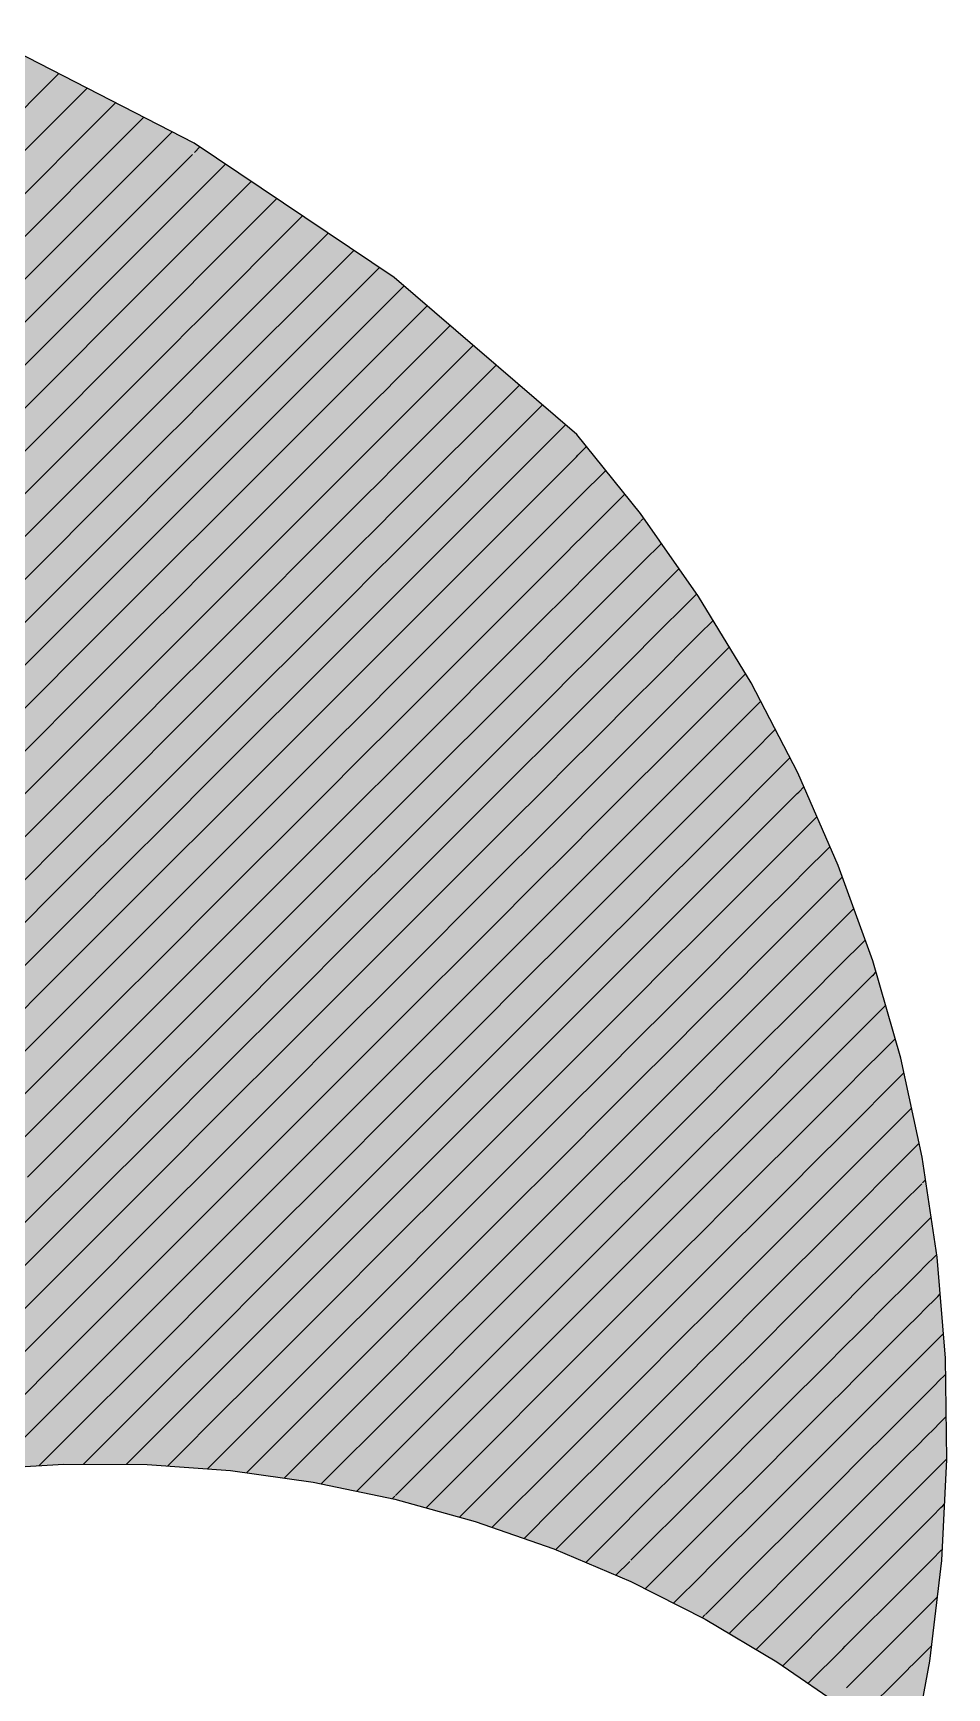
# Model space of a CAD drawing. Extents: x 0 to 13080, y 0 to 6750.
# Drawn here: x 12368.72 to 12380.02, y 1185.75 to 1206.21 of the extents above; entities that cross this region are included whole.
import ezdxf

# ---------------------------------------------------------------- set-up
doc = ezdxf.new("R2010")
doc.units = 0
doc.header["$MEASUREMENT"] = 0
doc.layers.add('MTH-CARIMBO-TXT1', color=1, linetype='CONTINUOUS')

msp = doc.modelspace()

# ---------------------------------------------------------------- linework, layer by layer
at = {"layer": 'MTH-CARIMBO-TXT1', "linetype": 'Continuous'}
for p, q in [((12368.0623, 1204.73564), (12369.038066, 1205.711405)), ((12368.062507, 1204.205516), (12369.388602, 1205.531611)), ((12368.062713, 1203.675392), (12369.739138, 1205.351817)), ((12368.062919, 1203.145268), (12370.089674, 1205.172023)), ((12368.063125, 1202.615144), (12370.44021, 1204.99223)), ((12368.063331, 1202.085021), (12370.689606, 1204.711295)), ((12370.715535, 1204.737224), (12370.783269, 1204.804958)), ((12370.72959, 1204.220949), (12371.100353, 1204.591712)), ((12370.743645, 1203.704674), (12371.417437, 1204.378466)), ((12368.063538, 1201.554897), (12370.587658, 1204.079017)), ((12370.587658, 1204.079017), (12370.641258, 1204.132617)), ((12370.641258, 1204.132617), (12370.688424, 1204.179783)), ((12370.688424, 1204.179783), (12370.72959, 1204.220949)), ((12370.757699, 1203.188398), (12371.734521, 1204.16522)), ((12370.771754, 1202.672123), (12372.051605, 1203.951974)), ((12370.583118, 1203.544147), (12370.668834, 1203.629863)), ((12370.668834, 1203.629863), (12370.743645, 1203.704674)), ((12370.785809, 1202.155848), (12372.368689, 1203.738728)), ((12368.063744, 1201.024773), (12370.48571, 1203.446739)), ((12370.48571, 1203.446739), (12370.583118, 1203.544147)), ((12370.799864, 1201.639573), (12372.685773, 1203.525482)), ((12370.813919, 1201.123297), (12373.002857, 1203.312236)), ((12370.524978, 1202.955677), (12370.649244, 1203.079943)), ((12370.649244, 1203.079943), (12370.757699, 1203.188398)), ((12373.184474, 1202.963523), (12373.306288, 1203.085336)), ((12368.06395, 1200.494649), (12370.383763, 1202.814462)), ((12370.383763, 1202.814462), (12370.524978, 1202.955677)), ((12370.827974, 1200.607022), (12373.148293, 1202.927342)), ((12373.148293, 1202.927342), (12373.167995, 1202.947043)), ((12373.167995, 1202.947043), (12373.184474, 1202.963523)), ((12373.184721, 1202.43344), (12373.591439, 1202.840157)), ((12370.629653, 1202.530022), (12370.771754, 1202.672123)), ((12373.184968, 1201.903357), (12373.87659, 1202.594978)), ((12370.466838, 1202.367207), (12370.629653, 1202.530022)), ((12373.129699, 1202.378418), (12373.184721, 1202.43344)), ((12368.064156, 1199.964525), (12370.281815, 1202.182184)), ((12370.281815, 1202.182184), (12370.466838, 1202.367207)), ((12370.842028, 1200.090747), (12373.063919, 1202.312637)), ((12373.063919, 1202.312637), (12373.129699, 1202.378418)), ((12373.185216, 1201.373274), (12374.161741, 1202.349799)), ((12370.408698, 1201.778737), (12370.610063, 1201.980102)), ((12370.610063, 1201.980102), (12370.785809, 1202.155848)), ((12373.185463, 1200.843191), (12374.446892, 1202.10462)), ((12370.179868, 1201.549907), (12370.408698, 1201.778737)), ((12372.979544, 1201.697932), (12373.091404, 1201.809792)), ((12373.091404, 1201.809792), (12373.184968, 1201.903357)), ((12373.18571, 1200.313108), (12374.732043, 1201.859441)), ((12370.590473, 1201.430182), (12370.799864, 1201.639573)), ((12370.856083, 1199.574472), (12372.979544, 1201.697932)), ((12373.185957, 1199.783025), (12375.017195, 1201.614262)), ((12368.064362, 1199.434401), (12370.179868, 1201.549907)), ((12370.350558, 1201.190267), (12370.590473, 1201.430182)), ((12373.053108, 1201.241166), (12373.185216, 1201.373274)), ((12373.186204, 1199.252942), (12375.302346, 1201.369083)), ((12370.07792, 1200.917629), (12370.350558, 1201.190267)), ((12372.895169, 1201.083227), (12373.053108, 1201.241166)), ((12370.570883, 1200.880261), (12370.813919, 1201.123297)), ((12370.870138, 1199.058196), (12372.895169, 1201.083227)), ((12375.415495, 1200.951903), (12375.437558, 1200.973966)), ((12375.437558, 1200.973966), (12375.455227, 1200.991634)), ((12375.455227, 1200.991634), (12375.562856, 1201.099264)), ((12368.064569, 1198.904277), (12370.07792, 1200.917629)), ((12370.292418, 1200.601797), (12370.570883, 1200.880261)), ((12373.014813, 1200.672541), (12373.185463, 1200.843191)), ((12373.186451, 1198.722859), (12375.387818, 1200.924226)), ((12375.387818, 1200.924226), (12375.415495, 1200.951903)), ((12375.478992, 1200.48507), (12375.799313, 1200.805391)), ((12369.975973, 1200.285351), (12370.292418, 1200.601797)), ((12370.551293, 1200.330341), (12370.827974, 1200.607022)), ((12372.810795, 1200.468523), (12373.014813, 1200.672541)), ((12370.884193, 1198.541921), (12372.810795, 1200.468523)), ((12375.278374, 1200.284452), (12375.360745, 1200.366822)), ((12375.360745, 1200.366822), (12375.426408, 1200.432486)), ((12375.426408, 1200.432486), (12375.478992, 1200.48507)), ((12375.502757, 1199.978505), (12376.03577, 1200.511518)), ((12368.064775, 1198.374153), (12369.975973, 1200.285351)), ((12370.234279, 1200.013327), (12370.551293, 1200.330341)), ((12372.976517, 1200.103915), (12373.18571, 1200.313108)), ((12373.186698, 1198.192776), (12375.278374, 1200.284452)), ((12375.526523, 1199.47194), (12376.227227, 1200.172645)), ((12376.233602, 1200.17902), (12376.268884, 1200.214302)), ((12369.874025, 1199.653074), (12370.234279, 1200.013327)), ((12370.531702, 1199.780421), (12370.842028, 1200.090747)), ((12372.72642, 1199.853818), (12372.976517, 1200.103915)), ((12375.415258, 1199.891005), (12375.502757, 1199.978505)), ((12370.176139, 1199.424857), (12370.531702, 1199.780421)), ((12370.898248, 1198.025646), (12372.72642, 1199.853818)), ((12372.938221, 1199.535289), (12373.185957, 1199.783025)), ((12375.16893, 1199.644677), (12375.305994, 1199.781742)), ((12375.305994, 1199.781742), (12375.415258, 1199.891005)), ((12376.262946, 1199.678033), (12376.487418, 1199.902505)), ((12368.064981, 1197.844029), (12369.874025, 1199.653074)), ((12370.512112, 1199.2305), (12370.856083, 1199.574472)), ((12372.642045, 1199.239113), (12372.938221, 1199.535289)), ((12373.186945, 1197.662693), (12375.16893, 1199.644677)), ((12375.550288, 1198.965375), (12376.222386, 1199.637473)), ((12376.222386, 1199.637473), (12376.262946, 1199.678033)), ((12376.292289, 1199.177046), (12376.705951, 1199.590708)), ((12369.772078, 1199.020796), (12370.176139, 1199.424857)), ((12375.251244, 1199.196662), (12375.404107, 1199.349525)), ((12375.404107, 1199.349525), (12375.526523, 1199.47194)), ((12370.117999, 1198.836387), (12370.512112, 1199.2305)), ((12370.912303, 1197.509371), (12372.642045, 1199.239113)), ((12372.899926, 1198.966664), (12373.186204, 1199.252942)), ((12375.059485, 1199.004903), (12375.251244, 1199.196662)), ((12376.217545, 1199.102302), (12376.292289, 1199.177046)), ((12376.321632, 1198.676059), (12376.924484, 1199.278911)), ((12368.065187, 1197.313906), (12369.772078, 1199.020796)), ((12370.492522, 1198.68058), (12370.870138, 1199.058196)), ((12372.55767, 1198.624408), (12372.899926, 1198.966664)), ((12373.187193, 1197.13261), (12375.059485, 1199.004903)), ((12375.392957, 1198.808044), (12375.550288, 1198.965375)), ((12375.574053, 1198.458811), (12376.217545, 1199.102302)), ((12376.94985, 1198.773947), (12377.126541, 1198.950638)), ((12369.67013, 1198.388518), (12370.117999, 1198.836387)), ((12372.86163, 1198.398038), (12373.186451, 1198.722859)), ((12375.196494, 1198.611581), (12375.392957, 1198.808044)), ((12376.350975, 1198.175073), (12376.94985, 1198.773947)), ((12370.059859, 1198.247917), (12370.492522, 1198.68058)), ((12370.472932, 1198.13066), (12370.884193, 1198.541921)), ((12370.926358, 1196.993095), (12372.55767, 1198.624408)), ((12374.950041, 1198.365128), (12375.196494, 1198.611581)), ((12375.597819, 1197.952246), (12376.212704, 1198.567131)), ((12376.212704, 1198.567131), (12376.321632, 1198.676059)), ((12376.953278, 1198.247045), (12377.326727, 1198.620494)), ((12368.065393, 1196.783782), (12369.67013, 1198.388518)), ((12372.473296, 1198.009704), (12372.86163, 1198.398038)), ((12373.18744, 1196.602527), (12374.950041, 1198.365128)), ((12375.381807, 1198.266564), (12375.574053, 1198.458811)), ((12369.568183, 1197.756241), (12370.059859, 1198.247917)), ((12370.001719, 1197.659447), (12370.472932, 1198.13066)), ((12372.823335, 1197.829412), (12373.186698, 1198.192776)), ((12375.141743, 1198.026501), (12375.381807, 1198.266564)), ((12376.207862, 1198.03196), (12376.350975, 1198.175073)), ((12376.380319, 1197.674086), (12376.953278, 1198.247045)), ((12376.956706, 1197.720143), (12377.526913, 1198.29035)), ((12370.453341, 1197.580739), (12370.898248, 1198.025646)), ((12370.940412, 1196.47682), (12372.473296, 1198.009704)), ((12374.840597, 1197.725354), (12375.141743, 1198.026501)), ((12375.370656, 1197.725084), (12375.597819, 1197.952246)), ((12375.621584, 1197.445681), (12376.207862, 1198.03196)), ((12377.60494, 1197.838047), (12377.714685, 1197.947791)), ((12368.0656, 1196.253658), (12369.568183, 1197.756241)), ((12372.388921, 1197.394999), (12372.823335, 1197.829412)), ((12373.187687, 1196.072444), (12374.840597, 1197.725354)), ((12375.086993, 1197.44142), (12375.370656, 1197.725084)), ((12376.409662, 1197.173099), (12376.956706, 1197.720143)), ((12376.960135, 1197.193242), (12377.578089, 1197.811196)), ((12377.578089, 1197.811196), (12377.60494, 1197.838047)), ((12369.466235, 1197.123963), (12370.001719, 1197.659447)), ((12369.943579, 1197.070977), (12370.453341, 1197.580739)), ((12370.433751, 1197.030819), (12370.912303, 1197.509371)), ((12372.785039, 1197.260787), (12373.186945, 1197.662693)), ((12375.645349, 1196.939116), (12376.203021, 1197.496788)), ((12376.203021, 1197.496788), (12376.380319, 1197.674086)), ((12377.61863, 1197.321406), (12377.895917, 1197.598694)), ((12370.954467, 1195.960545), (12372.388921, 1197.394999)), ((12374.731152, 1197.085579), (12375.086993, 1197.44142)), ((12375.359506, 1197.183603), (12375.621584, 1197.445681)), ((12377.550788, 1197.253565), (12377.61863, 1197.321406)), ((12368.065806, 1195.723534), (12369.466235, 1197.123963)), ((12369.364288, 1196.491686), (12369.943579, 1197.070977)), ((12372.304546, 1196.780294), (12372.785039, 1197.260787)), ((12372.746744, 1196.692161), (12373.187193, 1197.13261)), ((12373.187934, 1195.542361), (12374.731152, 1197.085579)), ((12375.032243, 1196.85634), (12375.359506, 1197.183603)), ((12376.19818, 1196.961617), (12376.409662, 1197.173099)), ((12376.439005, 1196.672112), (12376.960135, 1197.193242)), ((12376.963563, 1196.66634), (12377.550788, 1197.253565)), ((12377.632319, 1196.804766), (12378.07715, 1197.249597)), ((12369.885439, 1196.482507), (12370.433751, 1197.030819)), ((12370.414161, 1196.480899), (12370.926358, 1196.993095)), ((12375.348356, 1196.642123), (12375.645349, 1196.939116)), ((12375.669114, 1196.432551), (12376.19818, 1196.961617)), ((12378.185113, 1196.82723), (12378.249058, 1196.891175)), ((12370.968522, 1195.44427), (12372.304546, 1196.780294)), ((12372.220172, 1196.165589), (12372.746744, 1196.692161)), ((12374.621708, 1196.445805), (12375.032243, 1196.85634)), ((12376.193339, 1196.426446), (12376.439005, 1196.672112)), ((12376.468349, 1196.171126), (12376.963563, 1196.66634)), ((12376.966991, 1196.139438), (12377.523486, 1196.695933)), ((12377.523486, 1196.695933), (12377.632319, 1196.804766)), ((12377.646009, 1196.288126), (12378.166918, 1196.809035)), ((12378.166918, 1196.809035), (12378.185113, 1196.82723)), ((12368.066012, 1195.19341), (12369.364288, 1196.491686)), ((12369.26234, 1195.859408), (12369.885439, 1196.482507)), ((12369.827299, 1195.894037), (12370.414161, 1196.480899)), ((12370.394571, 1195.930979), (12370.940412, 1196.47682)), ((12372.708448, 1196.123535), (12373.18744, 1196.602527)), ((12374.977492, 1196.271259), (12375.348356, 1196.642123)), ((12378.21103, 1196.322817), (12378.410525, 1196.522311)), ((12373.188181, 1195.012278), (12374.621708, 1196.445805)), ((12374.512264, 1195.806031), (12374.977492, 1196.271259)), ((12375.337205, 1196.100642), (12375.669114, 1196.432551)), ((12375.69288, 1195.925987), (12376.193339, 1196.426446)), ((12377.496184, 1196.138301), (12377.646009, 1196.288126)), ((12377.659699, 1195.771485), (12378.154266, 1196.266052)), ((12378.154266, 1196.266052), (12378.21103, 1196.322817)), ((12370.982577, 1194.927994), (12372.220172, 1196.165589)), ((12372.135797, 1195.550884), (12372.708448, 1196.123535)), ((12372.670152, 1195.55491), (12373.187687, 1196.072444)), ((12374.922742, 1195.686179), (12375.337205, 1196.100642)), ((12376.188498, 1195.891275), (12376.468349, 1196.171126)), ((12376.497692, 1195.670139), (12376.966991, 1196.139438)), ((12376.97042, 1195.612536), (12377.496184, 1196.138301)), ((12378.236947, 1195.818403), (12378.571991, 1196.153448)), ((12368.066218, 1194.663286), (12369.26234, 1195.859408)), ((12369.160392, 1195.22713), (12369.827299, 1195.894037)), ((12369.76916, 1195.305567), (12370.394571, 1195.930979)), ((12370.374981, 1195.381058), (12370.954467, 1195.960545)), ((12375.326055, 1195.559162), (12375.69288, 1195.925987)), ((12375.716645, 1195.419422), (12376.188498, 1195.891275)), ((12373.188428, 1194.482195), (12374.512264, 1195.806031)), ((12374.402819, 1195.166256), (12374.922742, 1195.686179)), ((12376.183657, 1195.356103), (12376.497692, 1195.670139)), ((12377.468883, 1195.580669), (12377.659699, 1195.771485)), ((12377.673389, 1195.254845), (12378.141613, 1195.72307)), ((12378.141613, 1195.72307), (12378.236947, 1195.818403)), ((12378.262864, 1195.31399), (12378.676677, 1195.727804)), ((12378.676677, 1195.727804), (12378.725918, 1195.777045)), ((12370.35539, 1194.831138), (12370.968522, 1195.44427)), ((12370.996632, 1194.411719), (12372.135797, 1195.550884)), ((12372.051422, 1194.93618), (12372.670152, 1195.55491)), ((12372.631857, 1194.986284), (12373.187934, 1195.542361)), ((12374.867992, 1195.101098), (12375.326055, 1195.559162)), ((12376.527035, 1195.169152), (12376.97042, 1195.612536)), ((12376.973848, 1195.085635), (12377.468883, 1195.580669)), ((12368.066424, 1194.133162), (12369.160392, 1195.22713)), ((12369.058445, 1194.594853), (12369.76916, 1195.305567)), ((12369.71102, 1194.717097), (12370.374981, 1195.381058)), ((12375.314905, 1195.017682), (12375.716645, 1195.419422)), ((12375.74041, 1194.912857), (12376.183657, 1195.356103)), ((12377.441581, 1195.023037), (12377.673389, 1195.254845)), ((12378.128961, 1195.180087), (12378.262864, 1195.31399)), ((12378.68135, 1195.202146), (12378.866566, 1195.387362)), ((12373.188675, 1193.952112), (12374.402819, 1195.166256)), ((12374.293375, 1194.526482), (12374.867992, 1195.101098)), ((12376.178815, 1194.820932), (12376.527035, 1195.169152)), ((12376.556379, 1194.668165), (12376.973848, 1195.085635)), ((12376.977276, 1194.558733), (12377.441581, 1195.023037)), ((12377.687078, 1194.738205), (12378.128961, 1195.180087)), ((12378.28878, 1194.809577), (12378.68135, 1195.202146)), ((12369.65288, 1194.128627), (12370.35539, 1194.831138)), ((12370.3358, 1194.281218), (12370.982577, 1194.927994)), ((12371.010687, 1193.895444), (12372.051422, 1194.93618)), ((12371.967048, 1194.321475), (12372.631857, 1194.986284)), ((12372.593561, 1194.417658), (12373.188181, 1195.012278)), ((12374.813241, 1194.516018), (12375.314905, 1195.017682)), ((12375.303754, 1194.476201), (12375.74041, 1194.912857)), ((12375.764176, 1194.406292), (12376.178815, 1194.820932)), ((12378.686023, 1194.676489), (12379.007213, 1194.997679)), ((12368.956497, 1193.962575), (12369.71102, 1194.717097)), ((12376.173974, 1194.285761), (12376.556379, 1194.668165)), ((12377.414279, 1194.465406), (12377.687078, 1194.738205)), ((12377.700768, 1194.221565), (12378.116308, 1194.637104)), ((12378.116308, 1194.637104), (12378.28878, 1194.809577)), ((12378.314697, 1194.305163), (12378.686023, 1194.676489)), ((12368.066631, 1193.603038), (12369.058445, 1194.594853)), ((12370.31621, 1193.731297), (12370.996632, 1194.411719)), ((12371.882673, 1193.70677), (12372.593561, 1194.417658)), ((12372.555266, 1193.849033), (12373.188428, 1194.482195)), ((12373.188923, 1193.422029), (12374.293375, 1194.526482)), ((12374.183931, 1193.886707), (12374.813241, 1194.516018)), ((12374.758491, 1193.930938), (12375.303754, 1194.476201)), ((12375.292604, 1193.934721), (12375.764176, 1194.406292)), ((12376.585722, 1194.167178), (12376.977276, 1194.558733)), ((12376.980705, 1194.031831), (12377.414279, 1194.465406)), ((12378.690696, 1194.150832), (12379.093348, 1194.553484)), ((12379.093348, 1194.553484), (12379.108377, 1194.568513)), ((12379.108377, 1194.568513), (12379.14033, 1194.600466)), ((12369.59474, 1193.540157), (12370.3358, 1194.281218)), ((12371.024742, 1193.379169), (12371.967048, 1194.321475)), ((12375.787941, 1193.899727), (12376.173974, 1194.285761)), ((12377.386978, 1193.907774), (12377.700768, 1194.221565)), ((12378.103656, 1194.094122), (12378.314697, 1194.305163)), ((12368.85455, 1193.330297), (12369.65288, 1194.128627)), ((12376.169133, 1193.750589), (12376.585722, 1194.167178)), ((12376.615065, 1193.666192), (12376.980705, 1194.031831)), ((12377.714458, 1193.704924), (12378.103656, 1194.094122)), ((12378.340614, 1193.80075), (12378.690696, 1194.150832)), ((12378.695369, 1193.625175), (12379.073587, 1194.003393)), ((12379.073587, 1194.003393), (12379.132838, 1194.062644)), ((12379.132838, 1194.062644), (12379.25882, 1194.188626)), ((12368.066837, 1193.072915), (12368.956497, 1193.962575)), ((12370.29662, 1193.181377), (12371.010687, 1193.895444)), ((12371.798298, 1193.092065), (12372.555266, 1193.849033)), ((12372.51697, 1193.280407), (12373.188675, 1193.952112)), ((12373.18917, 1192.891946), (12374.183931, 1193.886707)), ((12374.074486, 1193.246933), (12374.758491, 1193.930938)), ((12374.703741, 1193.345857), (12375.292604, 1193.934721)), ((12375.281454, 1193.39324), (12375.787941, 1193.899727)), ((12376.984133, 1193.504929), (12377.386978, 1193.907774)), ((12378.091003, 1193.551139), (12378.340614, 1193.80075)), ((12369.5366, 1192.951688), (12370.31621, 1193.731297)), ((12371.038796, 1192.862894), (12371.882673, 1193.70677)), ((12375.811706, 1193.393163), (12376.169133, 1193.750589)), ((12376.164292, 1193.215418), (12376.615065, 1193.666192)), ((12377.359676, 1193.350142), (12377.714458, 1193.704924)), ((12378.366531, 1193.296337), (12378.695369, 1193.625175)), ((12379.157299, 1193.556775), (12379.377309, 1193.776785)), ((12368.752602, 1192.69802), (12369.59474, 1193.540157)), ((12372.478674, 1192.711781), (12373.188923, 1193.422029)), ((12374.64899, 1192.760777), (12375.281454, 1193.39324)), ((12375.270304, 1192.85176), (12375.811706, 1193.393163)), ((12376.644409, 1193.165205), (12376.984133, 1193.504929)), ((12377.728148, 1193.188284), (12378.091003, 1193.551139)), ((12378.700042, 1193.099518), (12379.053826, 1193.453302)), ((12379.053826, 1193.453302), (12379.157299, 1193.556775)), ((12368.067043, 1192.542791), (12368.85455, 1193.330297)), ((12369.47846, 1192.363218), (12370.29662, 1193.181377)), ((12370.277029, 1192.631457), (12371.024742, 1193.379169)), ((12371.713924, 1192.477361), (12372.51697, 1193.280407)), ((12373.189417, 1192.361863), (12374.074486, 1193.246933)), ((12373.965042, 1192.607159), (12374.703741, 1193.345857)), ((12375.835472, 1192.886598), (12376.164292, 1193.215418)), ((12376.987561, 1192.978027), (12377.359676, 1193.350142)), ((12377.332374, 1192.79251), (12377.728148, 1193.188284)), ((12378.07835, 1193.008156), (12378.366531, 1193.296337)), ((12379.181761, 1193.050906), (12379.44958, 1193.318725)), ((12379.44958, 1193.318725), (12379.485829, 1193.354975)), ((12371.052851, 1192.346618), (12371.798298, 1193.092065)), ((12376.159451, 1192.680247), (12376.644409, 1193.165205)), ((12376.673752, 1192.664218), (12376.987561, 1192.978027)), ((12377.741838, 1192.671644), (12378.07835, 1193.008156)), ((12378.392447, 1192.791923), (12378.700042, 1193.099518)), ((12379.034065, 1192.903211), (12379.181761, 1193.050906)), ((12368.650655, 1192.065742), (12369.5366, 1192.951688)), ((12370.257439, 1192.081536), (12371.038796, 1192.862894)), ((12372.440379, 1192.143156), (12373.18917, 1192.891946)), ((12374.59424, 1192.175696), (12375.270304, 1192.85176)), ((12375.259153, 1192.31028), (12375.835472, 1192.886598)), ((12376.990989, 1192.451126), (12377.332374, 1192.79251)), ((12378.065698, 1192.465174), (12378.392447, 1192.791923)), ((12378.704715, 1192.573861), (12379.034065, 1192.903211)), ((12379.206222, 1192.545038), (12379.45752, 1192.796336)), ((12379.45752, 1192.796336), (12379.580473, 1192.919289)), ((12368.067249, 1192.012667), (12368.752602, 1192.69802)), ((12369.42032, 1191.774748), (12370.277029, 1192.631457)), ((12371.629549, 1191.862656), (12372.478674, 1192.711781)), ((12373.189664, 1191.831781), (12373.965042, 1192.607159)), ((12373.855598, 1191.967384), (12374.64899, 1192.760777)), ((12375.859237, 1192.380033), (12376.159451, 1192.680247)), ((12376.154609, 1192.145076), (12376.673752, 1192.664218)), ((12377.305072, 1192.234879), (12377.741838, 1192.671644)), ((12378.418364, 1192.28751), (12378.704715, 1192.573861)), ((12368.548707, 1191.433464), (12369.47846, 1192.363218)), ((12371.066906, 1191.830343), (12371.713924, 1192.477361)), ((12372.402083, 1191.57453), (12373.189417, 1192.361863)), ((12375.248003, 1191.768799), (12375.859237, 1192.380033)), ((12376.703095, 1192.163231), (12376.990989, 1192.451126)), ((12377.755527, 1192.155003), (12378.065698, 1192.465174)), ((12379.014304, 1192.35312), (12379.206222, 1192.545038)), ((12379.465461, 1192.273947), (12379.675117, 1192.483603)), ((12370.237849, 1191.531616), (12371.052851, 1192.346618)), ((12373.746153, 1191.32761), (12374.59424, 1192.175696)), ((12374.539489, 1191.590616), (12375.259153, 1192.31028)), ((12376.149768, 1191.609904), (12376.703095, 1192.163231)), ((12376.994418, 1191.924224), (12377.305072, 1192.234879)), ((12377.277771, 1191.677247), (12377.755527, 1192.155003)), ((12378.053045, 1191.922191), (12378.418364, 1192.28751)), ((12378.709388, 1192.048203), (12379.014304, 1192.35312)), ((12379.230683, 1192.039169), (12379.465461, 1192.273947)), ((12369.362181, 1191.186278), (12370.257439, 1192.081536)), ((12371.545174, 1191.247951), (12372.440379, 1192.143156)), ((12373.189911, 1191.301698), (12373.855598, 1191.967384)), ((12375.883002, 1191.873468), (12376.154609, 1192.145076)), ((12378.444281, 1191.783097), (12378.709388, 1192.048203)), ((12378.994543, 1191.803029), (12379.230683, 1192.039169)), ((12379.473402, 1191.751558), (12379.706154, 1191.984309)), ((12379.716896, 1191.995051), (12379.753926, 1192.032081)), ((12368.44676, 1190.801187), (12369.42032, 1191.774748)), ((12370.218259, 1190.981696), (12371.066906, 1191.830343)), ((12371.080961, 1191.314068), (12371.629549, 1191.862656)), ((12372.363788, 1191.005904), (12373.189664, 1191.831781)), ((12374.484739, 1191.005535), (12375.248003, 1191.768799)), ((12375.236853, 1191.227319), (12375.883002, 1191.873468)), ((12376.732438, 1191.662244), (12376.994418, 1191.924224)), ((12377.769217, 1191.638363), (12378.053045, 1191.922191)), ((12378.040393, 1191.379208), (12378.444281, 1191.783097)), ((12378.714061, 1191.522546), (12378.994543, 1191.803029)), ((12379.255145, 1191.5333), (12379.473402, 1191.751558)), ((12371.4608, 1190.633246), (12372.402083, 1191.57453)), ((12373.636709, 1190.687835), (12374.539489, 1191.590616)), ((12375.906767, 1191.366904), (12376.149768, 1191.609904)), ((12376.144927, 1191.074733), (12376.732438, 1191.662244)), ((12376.997846, 1191.397322), (12377.277771, 1191.677247)), ((12377.250469, 1191.119615), (12377.769217, 1191.638363)), ((12379.724837, 1191.472662), (12379.822599, 1191.570424)), ((12369.304041, 1190.597808), (12370.237849, 1191.531616)), ((12375.225702, 1190.685838), (12375.906767, 1191.366904)), ((12376.761782, 1191.161258), (12376.997846, 1191.397322)), ((12377.782907, 1191.121723), (12378.040393, 1191.379208)), ((12378.470198, 1191.278683), (12378.714061, 1191.522546)), ((12378.974782, 1191.252938), (12379.255145, 1191.5333)), ((12379.481343, 1191.229168), (12379.696477, 1191.444302)), ((12379.696477, 1191.444302), (12379.724837, 1191.472662)), ((12368.344812, 1190.168909), (12369.362181, 1191.186278)), ((12370.198669, 1190.431775), (12371.080961, 1191.314068)), ((12371.095016, 1190.797793), (12371.545174, 1191.247951)), ((12372.325492, 1190.437279), (12373.189911, 1191.301698)), ((12373.190158, 1190.771615), (12373.746153, 1191.32761)), ((12374.429989, 1190.420455), (12375.236853, 1191.227319)), ((12376.140086, 1190.539562), (12376.761782, 1191.161258)), ((12378.02774, 1190.836226), (12378.470198, 1191.278683)), ((12378.718733, 1190.996889), (12378.974782, 1191.252938)), ((12379.279606, 1191.027432), (12379.481343, 1191.229168)), ((12369.245901, 1190.009338), (12370.218259, 1190.981696)), ((12371.376425, 1190.018542), (12372.363788, 1191.005904)), ((12373.527265, 1190.048061), (12374.484739, 1191.005535)), ((12375.930533, 1190.860339), (12376.144927, 1191.074733)), ((12377.001274, 1190.87042), (12377.250469, 1191.119615)), ((12377.223167, 1190.561983), (12377.782907, 1191.121723)), ((12378.496114, 1190.77427), (12378.718733, 1190.996889)), ((12378.955021, 1190.702847), (12379.279606, 1191.027432)), ((12379.6868, 1190.904296), (12379.732777, 1190.950273)), ((12379.732777, 1190.950273), (12379.891272, 1191.108767)), ((12370.179078, 1189.881855), (12371.095016, 1190.797793)), ((12372.287197, 1189.868653), (12373.190158, 1190.771615)), ((12375.214552, 1190.144358), (12375.930533, 1190.860339)), ((12376.791125, 1190.660271), (12377.001274, 1190.87042)), ((12377.796597, 1190.605082), (12378.02774, 1190.836226)), ((12378.015088, 1190.293243), (12378.496114, 1190.77427)), ((12379.489284, 1190.706779), (12379.6868, 1190.904296)), ((12368.242865, 1189.536632), (12369.304041, 1190.597808)), ((12371.109071, 1190.281517), (12371.4608, 1190.633246)), ((12373.190405, 1190.241532), (12373.636709, 1190.687835)), ((12374.375238, 1189.835374), (12375.225702, 1190.685838)), ((12375.954298, 1190.353774), (12376.140086, 1190.539562)), ((12376.135245, 1190.004391), (12376.791125, 1190.660271)), ((12377.004703, 1190.343518), (12377.223167, 1190.561983)), ((12377.195866, 1190.004351), (12377.796597, 1190.605082)), ((12378.723406, 1190.471232), (12378.955021, 1190.702847)), ((12378.93526, 1190.152756), (12379.304067, 1190.521563)), ((12379.304067, 1190.521563), (12379.489284, 1190.706779)), ((12379.740718, 1190.427884), (12379.887311, 1190.574476)), ((12379.887311, 1190.574476), (12379.903643, 1190.590808)), ((12379.903643, 1190.590808), (12379.933379, 1190.620545)), ((12369.187761, 1189.420868), (12370.198669, 1190.431775)), ((12371.29205, 1189.403837), (12372.325492, 1190.437279)), ((12373.41782, 1189.408287), (12374.429989, 1190.420455)), ((12375.203402, 1189.602878), (12375.954298, 1190.353774)), ((12376.820468, 1190.159284), (12377.004703, 1190.343518)), ((12378.522031, 1190.269857), (12378.723406, 1190.471232)), ((12379.497225, 1190.18439), (12379.677123, 1190.364289)), ((12379.677123, 1190.364289), (12379.740718, 1190.427884)), ((12370.159488, 1189.331935), (12371.109071, 1190.281517)), ((12372.248901, 1189.300027), (12373.190405, 1190.241532)), ((12374.320488, 1189.250294), (12375.214552, 1190.144358)), ((12376.130404, 1189.469219), (12376.820468, 1190.159284)), ((12377.810286, 1190.088442), (12378.015088, 1190.293243)), ((12378.002435, 1189.75026), (12378.522031, 1190.269857)), ((12378.728079, 1189.945575), (12378.93526, 1190.152756)), ((12379.328529, 1190.015694), (12379.497225, 1190.18439)), ((12379.911584, 1190.068419), (12379.973397, 1190.130232)), ((12368.140917, 1188.904354), (12369.245901, 1190.009338)), ((12371.123125, 1189.765242), (12371.376425, 1190.018542)), ((12373.190652, 1189.711449), (12373.527265, 1190.048061)), ((12375.978063, 1189.847209), (12376.135245, 1190.004391)), ((12377.008131, 1189.816617), (12377.195866, 1190.004351)), ((12377.168564, 1189.44672), (12377.810286, 1190.088442)), ((12378.547948, 1189.765443), (12378.728079, 1189.945575)), ((12378.915499, 1189.602665), (12379.328529, 1190.015694)), ((12379.667447, 1189.824282), (12379.748659, 1189.905494)), ((12379.748659, 1189.905494), (12379.877634, 1190.034469)), ((12379.877634, 1190.034469), (12379.911584, 1190.068419)), ((12369.129621, 1188.832398), (12370.179078, 1189.881855)), ((12370.139898, 1188.782014), (12371.123125, 1189.765242)), ((12371.207675, 1188.789132), (12372.287197, 1189.868653)), ((12372.210605, 1188.731402), (12373.190652, 1189.711449)), ((12373.308376, 1188.768512), (12374.375238, 1189.835374)), ((12375.192251, 1189.061397), (12375.978063, 1189.847209)), ((12376.849812, 1189.658297), (12377.008131, 1189.816617)), ((12377.823976, 1189.571802), (12378.002435, 1189.75026)), ((12377.989782, 1189.207278), (12378.547948, 1189.765443)), ((12379.505165, 1189.662001), (12379.667447, 1189.824282)), ((12374.265738, 1188.665214), (12375.203402, 1189.602878)), ((12376.125562, 1188.934048), (12376.849812, 1189.658297)), ((12377.141262, 1188.889088), (12377.823976, 1189.571802)), ((12378.732752, 1189.419918), (12378.915499, 1189.602665)), ((12378.895738, 1189.052573), (12379.35299, 1189.509825)), ((12379.35299, 1189.509825), (12379.505165, 1189.662001)), ((12379.867957, 1189.494462), (12379.919525, 1189.54603)), ((12379.919525, 1189.54603), (12379.994439, 1189.620944)), ((12368.232768, 1188.465875), (12369.187761, 1189.420868)), ((12369.343724, 1188.51617), (12370.159488, 1189.331935)), ((12371.13718, 1189.248967), (12371.29205, 1189.403837)), ((12371.357865, 1188.408992), (12372.248901, 1189.300027)), ((12373.1909, 1189.181366), (12373.41782, 1189.408287)), ((12375.181101, 1188.519917), (12376.001829, 1189.340644)), ((12376.001829, 1189.340644), (12376.130404, 1189.469219)), ((12377.011559, 1189.289715), (12377.168564, 1189.44672)), ((12378.573865, 1189.26103), (12378.732752, 1189.419918)), ((12379.65777, 1189.284275), (12379.7566, 1189.383105)), ((12379.7566, 1189.383105), (12379.867957, 1189.494462)), ((12370.381257, 1188.493044), (12371.13718, 1189.248967)), ((12372.282758, 1188.273224), (12373.1909, 1189.181366)), ((12373.198932, 1188.128738), (12374.320488, 1189.250294)), ((12376.120721, 1188.398877), (12376.879155, 1189.157311)), ((12376.879155, 1189.157311), (12377.011559, 1189.289715)), ((12377.837666, 1189.055161), (12377.989782, 1189.207278)), ((12377.97713, 1188.664295), (12378.573865, 1189.26103)), ((12379.377451, 1189.003957), (12379.513106, 1189.139611)), ((12379.513106, 1189.139611), (12379.65777, 1189.284275)), ((12379.984762, 1189.080937), (12380.009107, 1189.105282)), ((12374.210987, 1188.080133), (12375.192251, 1189.061397)), ((12376.025594, 1188.83408), (12376.125562, 1188.934048)), ((12377.014988, 1188.762813), (12377.141262, 1188.889088)), ((12377.113961, 1188.331456), (12377.837666, 1189.055161)), ((12378.599781, 1188.756617), (12378.737425, 1188.89426)), ((12378.737425, 1188.89426), (12378.895738, 1189.052573)), ((12378.875977, 1188.502482), (12379.377451, 1189.003957)), ((12379.764541, 1188.860716), (12379.85828, 1188.954455)), ((12379.85828, 1188.954455), (12379.927466, 1189.023641)), ((12379.927466, 1189.023641), (12379.984762, 1189.080937)), ((12368.796872, 1188.499648), (12369.129621, 1188.832398)), ((12369.870747, 1188.512864), (12370.139898, 1188.782014)), ((12370.875749, 1188.457205), (12371.151235, 1188.732692)), ((12371.151235, 1188.732692), (12371.207675, 1188.789132)), ((12371.823347, 1188.344143), (12372.210605, 1188.731402)), ((12373.191147, 1188.651283), (12373.308376, 1188.768512)), ((12375.169951, 1187.978436), (12376.025594, 1188.83408)), ((12376.908498, 1188.656324), (12377.014988, 1188.762813)), ((12377.964477, 1188.121312), (12378.599781, 1188.756617)), ((12379.521047, 1188.617222), (12379.648093, 1188.744268)), ((12379.648093, 1188.744268), (12379.764541, 1188.860716)), ((12372.721993, 1188.182129), (12373.191147, 1188.651283)), ((12373.578053, 1187.977529), (12374.265738, 1188.665214)), ((12374.396417, 1187.735233), (12375.181101, 1188.519917)), ((12376.11588, 1187.863705), (12376.908498, 1188.656324)), ((12377.086659, 1187.773824), (12377.851356, 1188.538521)), ((12377.851356, 1188.538521), (12377.97713, 1188.664295)), ((12378.742098, 1188.368603), (12378.875977, 1188.502482)), ((12378.856216, 1187.952391), (12379.401913, 1188.498088)), ((12379.401913, 1188.498088), (12379.521047, 1188.617222)), ((12379.848603, 1188.414448), (12379.935406, 1188.501251)), ((12379.935406, 1188.501251), (12379.975085, 1188.54093)), ((12379.975085, 1188.54093), (12380.017048, 1188.582893)), ((12375.180901, 1187.459057), (12376.049359, 1188.327515)), ((12376.049359, 1188.327515), (12376.120721, 1188.398877)), ((12377.018416, 1188.235911), (12377.113961, 1188.331456)), ((12378.625698, 1188.252203), (12378.742098, 1188.368603)), ((12379.638416, 1188.204261), (12379.772482, 1188.338327)), ((12379.772482, 1188.338327), (12379.848603, 1188.414448)), ((12373.161227, 1188.091033), (12373.191394, 1188.1212)), ((12373.993225, 1187.862371), (12374.210987, 1188.080133)), ((12376.111039, 1187.328534), (12376.937842, 1188.155337)), ((12376.937842, 1188.155337), (12377.018416, 1188.235911)), ((12377.865046, 1188.021881), (12377.964477, 1188.121312)), ((12377.951825, 1187.57833), (12378.625698, 1188.252203)), ((12379.426374, 1187.992219), (12379.528988, 1188.094833)), ((12379.528988, 1188.094833), (12379.638416, 1188.204261)), ((12374.789263, 1187.597749), (12375.169951, 1187.978436)), ((12376.073125, 1187.82095), (12376.11588, 1187.863705)), ((12377.059357, 1187.216193), (12377.865046, 1188.021881)), ((12378.746771, 1187.842946), (12378.856216, 1187.952391)), ((12378.836455, 1187.4023), (12379.426374, 1187.992219)), ((12379.780422, 1187.815937), (12379.838927, 1187.874441)), ((12379.838927, 1187.874441), (12379.943347, 1187.978862)), ((12379.943347, 1187.978862), (12379.965409, 1188.000924)), ((12379.965409, 1188.000924), (12379.989039, 1188.024554)), ((12375.552801, 1187.300626), (12376.073125, 1187.82095)), ((12376.286563, 1186.973728), (12376.967185, 1187.65435)), ((12376.967185, 1187.65435), (12377.021844, 1187.709009)), ((12377.021844, 1187.709009), (12377.086659, 1187.773824)), ((12377.939172, 1187.035347), (12378.651615, 1187.74779)), ((12378.651615, 1187.74779), (12378.746771, 1187.842946)), ((12379.536929, 1187.572444), (12379.628739, 1187.664254)), ((12379.628739, 1187.664254), (12379.780422, 1187.815937)), ((12377.032056, 1186.658561), (12377.878735, 1187.50524)), ((12377.878735, 1187.50524), (12377.951825, 1187.57833)), ((12378.816694, 1186.852209), (12379.450836, 1187.48635)), ((12379.450836, 1187.48635), (12379.536929, 1187.572444)), ((12379.82925, 1187.334435), (12379.951288, 1187.456473)), ((12375.9247, 1187.142196), (12376.09689, 1187.314385)), ((12378.677532, 1187.243377), (12378.751444, 1187.317289)), ((12378.751444, 1187.317289), (12378.836455, 1187.4023)), ((12379.619063, 1187.124247), (12379.788363, 1187.293548)), ((12379.788363, 1187.293548), (12379.82925, 1187.334435)), ((12376.638602, 1186.795437), (12376.996528, 1187.153363)), ((12376.996528, 1187.153363), (12377.025272, 1187.182108)), ((12377.025272, 1187.182108), (12377.059357, 1187.216193)), ((12377.926519, 1186.492364), (12378.677532, 1187.243377)), ((12379.475297, 1186.980482), (12379.54487, 1187.050054)), ((12379.54487, 1187.050054), (12379.619063, 1187.124247)), ((12377.32574, 1186.421915), (12377.892425, 1186.9886)), ((12377.892425, 1186.9886), (12377.939172, 1187.035347)), ((12378.756117, 1186.791632), (12378.816694, 1186.852209)), ((12378.796933, 1186.302118), (12379.475297, 1186.980482)), ((12379.819573, 1186.794428), (12379.900333, 1186.875187)), ((12376.990642, 1186.617147), (12377.025871, 1186.652377)), ((12377.987641, 1186.023156), (12378.703448, 1186.738963)), ((12378.703448, 1186.738963), (12378.756117, 1186.791632)), ((12379.609386, 1186.58424), (12379.796304, 1186.771159)), ((12379.796304, 1186.771159), (12379.819573, 1186.794428)), ((12377.658762, 1186.224607), (12377.906115, 1186.47196)), ((12377.906115, 1186.47196), (12377.926519, 1186.492364)), ((12378.777172, 1185.752027), (12379.499758, 1186.474613)), ((12379.499758, 1186.474613), (12379.55281, 1186.527665)), ((12379.55281, 1186.527665), (12379.609386, 1186.58424)), ((12378.302279, 1185.807464), (12378.729365, 1186.23455)), ((12378.729365, 1186.23455), (12378.76079, 1186.265975)), ((12378.76079, 1186.265975), (12378.796933, 1186.302118)), ((12379.599709, 1186.044234), (12379.804245, 1186.24877)), ((12379.809896, 1186.254421), (12379.82951, 1186.274034)), ((12379.560751, 1186.005276), (12379.599709, 1186.044234)), ((12378.922216, 1185.36674), (12379.52422, 1185.968744)), ((12379.52422, 1185.968744), (12379.560751, 1186.005276))]:
    msp.add_line(p, q, dxfattribs=at)
for points in [[(12379.578311, 1184.850123), (12379.806792, 1186.081203), (12379.953291, 1187.324706), (12380.017165, 1188.575179), (12379.998134, 1189.827137), (12379.896281, 1191.07509), (12379.712054, 1192.313566), (12379.44626, 1193.537132), (12379.100064, 1194.740423), (12378.674985, 1195.918162), (12378.172887, 1197.065184), (12377.595973, 1198.176459), (12376.946771, 1199.247112), (12376.22813, 1200.272449), (12375.443201, 1201.247973), (12373.184369, 1203.190165), (12370.712393, 1204.852624), (12368.061726, 1206.212181)], [(12358.650886, 1185.63904), (12359.410774, 1186.06663), (12360.189825, 1186.458218), (12360.986335, 1186.812948), (12361.798561, 1187.130044), (12362.624727, 1187.408813), (12363.463025, 1187.648643), (12364.311621, 1187.849011), (12365.168658, 1188.009478), (12366.032261, 1188.129693), (12367.045054, 1188.326521), (12368.068633, 1188.456048), (12369.09853, 1188.517709), (12370.130252, 1188.511235), (12371.159294, 1188.436655), (12372.181167, 1188.294294), (12373.191411, 1188.084773), (12374.185616, 1187.809006), (12375.159444, 1187.468198), (12376.108644, 1187.063835), (12377.029075, 1186.597682), (12377.916719, 1186.071774), (12378.767702, 1185.488406)]]:
    msp.add_lwpolyline(points, dxfattribs=at)
for points in [[(12370.712393, 1204.852624), (12368.061726, 1206.212181), (12368.068633, 1188.456048)], [(12370.712393, 1204.852624), (12368.068633, 1188.456048), (12369.09853, 1188.517709)], [(12370.712393, 1204.852624), (12369.09853, 1188.517709), (12370.130252, 1188.511235)], [(12370.712393, 1204.852624), (12370.130252, 1188.511235), (12371.159294, 1188.436655)], [(12370.712393, 1204.852624), (12371.159294, 1188.436655), (12373.184369, 1203.190165)], [(12371.159294, 1188.436655), (12372.181167, 1188.294294), (12373.184369, 1203.190165)], [(12372.181167, 1188.294294), (12373.191411, 1188.084773), (12373.184369, 1203.190165)], [(12373.184369, 1203.190165), (12373.191411, 1188.084773), (12375.443201, 1201.247973)], [(12373.191411, 1188.084773), (12374.185616, 1187.809006), (12375.443201, 1201.247973)], [(12375.159444, 1187.468198), (12375.443201, 1201.247973), (12374.185616, 1187.809006)], [(12376.108644, 1187.063835), (12375.443201, 1201.247973), (12375.159444, 1187.468198)], [(12376.108644, 1187.063835), (12376.22813, 1200.272449), (12375.443201, 1201.247973)], [(12377.029075, 1186.597682), (12376.22813, 1200.272449), (12376.108644, 1187.063835)], [(12377.029075, 1186.597682), (12376.946771, 1199.247112), (12376.22813, 1200.272449)], [(12376.946771, 1199.247112), (12377.029075, 1186.597682), (12377.595973, 1198.176459)], [(12377.029075, 1186.597682), (12377.916719, 1186.071774), (12377.595973, 1198.176459)], [(12377.916719, 1186.071774), (12378.172887, 1197.065184), (12377.595973, 1198.176459)], [(12378.172887, 1197.065184), (12377.916719, 1186.071774), (12378.767702, 1185.488406)], [(12378.674985, 1195.918162), (12378.172887, 1197.065184), (12378.767702, 1185.488406)], [(12379.100064, 1194.740423), (12378.674985, 1195.918162), (12378.767702, 1185.488406)], [(12379.578311, 1184.850123), (12379.100064, 1194.740423), (12378.767702, 1185.488406)], [(12379.578311, 1184.850123), (12379.44626, 1193.537132), (12379.100064, 1194.740423)], [(12379.712054, 1192.313566), (12379.44626, 1193.537132), (12379.578311, 1184.850123)], [(12379.806792, 1186.081203), (12379.712054, 1192.313566), (12379.578311, 1184.850123)], [(12379.896281, 1191.07509), (12379.712054, 1192.313566), (12379.806792, 1186.081203)], [(12379.953291, 1187.324706), (12379.896281, 1191.07509), (12379.806792, 1186.081203)], [(12379.998134, 1189.827137), (12379.896281, 1191.07509), (12379.953291, 1187.324706)], [(12380.017165, 1188.575179), (12379.998134, 1189.827137), (12379.953291, 1187.324706)]]:
    msp.add_solid(points, dxfattribs=at)

doc.saveas('drawing.dxf')
